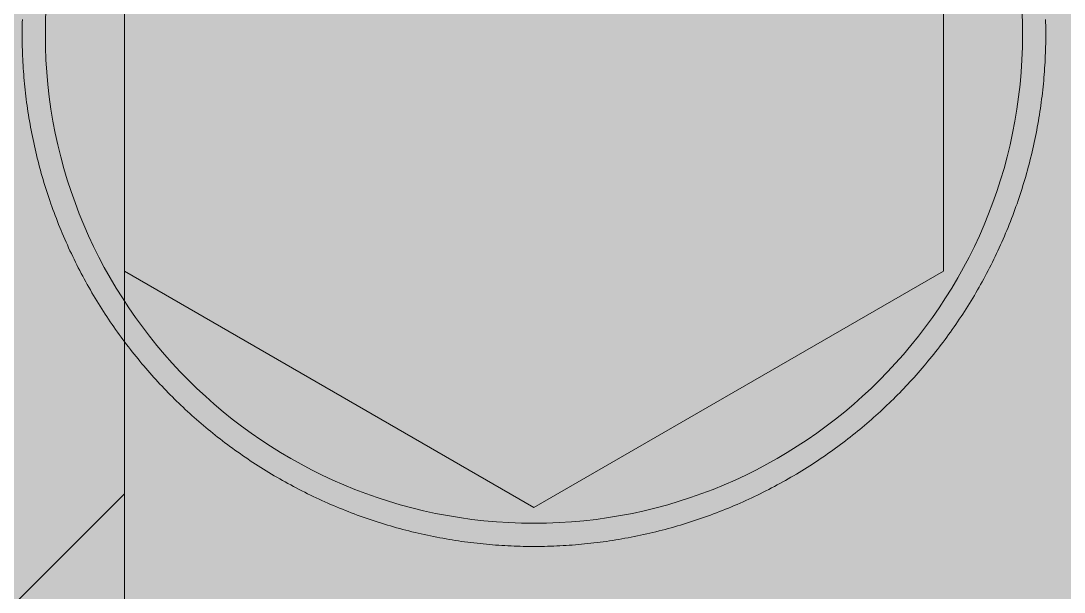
# Model space of a CAD drawing. Header units: millimetres. Extents: x 5622 to 8918, y 2044 to 6634.
# Drawn here: x 8365.06 to 8370.15, y 3713.1 to 3715.89 of the extents above; entities that cross this region are included whole.
import ezdxf

# ---------------------------------------------------------------- set-up
doc = ezdxf.new("R2010")
doc.units = ezdxf.units.MM
doc.linetypes.add('NASCOSTA', pattern=[9.525, 6.35, -3.175])
for name, color, linetype, lineweight in [('F_ARREDI', 7, 'Continuous', 5), ('F_FERRAMENTA', 253, 'Continuous', 5), ('F_MULTI laminato OPACO', 1, 'Continuous', 5), ('F_MULTI laminato OPACO_retino', 1, 'Continuous', 5), ('F_Proiezioni', 253, 'NASCOSTA', 9)]:
    doc.layers.add(name, color=color, linetype=linetype, lineweight=lineweight)

# ---------------------------------------------------------------- blocks, each defined once
blk = doc.blocks.new('PIEDINO_infilare_H.52_prospetto_fronte')
at = {"layer": 'F_FERRAMENTA'}
for p, q in [((-45526.7534, 10916.064), (-45526.7534, 10918.3734)), ((-45522.7534, 10916.064), (-45522.7534, 10918.3734)), ((-45527.2533, 10917.2484), (-45527.253, 10917.2633)), ((-45527.253, 10917.2633), (-45527.2527, 10917.2782)), ((-45527.2527, 10917.2782), (-45527.2523, 10917.2932)), ((-45522.2542, 10917.2782), (-45522.2546, 10917.2932)), ((-45522.2538, 10917.2633), (-45522.2542, 10917.2782)), ((-45522.2536, 10917.2484), (-45522.2538, 10917.2633)), ((-45527.2534, 10917.2336), (-45527.2533, 10917.2484)), ((-45527.2534, 10917.2187), (-45527.2534, 10917.2336)), ((-45527.2534, 10917.2039), (-45527.2534, 10917.2187)), ((-45527.2533, 10917.189), (-45527.2534, 10917.2039)), ((-45522.2535, 10917.2336), (-45522.2536, 10917.2484)), ((-45522.2536, 10917.189), (-45522.2535, 10917.2039)), ((-45522.2534, 10917.2187), (-45522.2535, 10917.2336)), ((-45522.2535, 10917.2039), (-45522.2534, 10917.2187)), ((-45527.253, 10917.1741), (-45527.2533, 10917.189)), ((-45527.2527, 10917.1592), (-45527.253, 10917.1741)), ((-45527.2523, 10917.1443), (-45527.2527, 10917.1592)), ((-45522.2546, 10917.1443), (-45522.2542, 10917.1592)), ((-45522.2542, 10917.1592), (-45522.2538, 10917.1741)), ((-45522.2538, 10917.1741), (-45522.2536, 10917.189)), ((-45527.2518, 10917.1293), (-45527.2523, 10917.1443)), ((-45527.2512, 10917.1143), (-45527.2518, 10917.1293)), ((-45527.2506, 10917.0993), (-45527.2512, 10917.1143)), ((-45522.2563, 10917.0993), (-45522.2556, 10917.1143)), ((-45522.2556, 10917.1143), (-45522.2551, 10917.1293)), ((-45522.2551, 10917.1293), (-45522.2546, 10917.1443)), ((-45527.2498, 10917.0843), (-45527.2506, 10917.0993)), ((-45527.2489, 10917.0693), (-45527.2498, 10917.0843)), ((-45527.248, 10917.0542), (-45527.2489, 10917.0693)), ((-45527.2469, 10917.0392), (-45527.248, 10917.0542)), ((-45522.2599, 10917.0392), (-45522.2589, 10917.0542)), ((-45522.2589, 10917.0542), (-45522.2579, 10917.0693)), ((-45522.2579, 10917.0693), (-45522.2571, 10917.0843)), ((-45522.2571, 10917.0843), (-45522.2563, 10917.0993)), ((-45527.2458, 10917.0241), (-45527.2469, 10917.0392)), ((-45527.2446, 10917.009), (-45527.2458, 10917.0241)), ((-45527.2433, 10916.9939), (-45527.2446, 10917.009)), ((-45522.2636, 10916.9939), (-45522.2623, 10917.009)), ((-45522.2623, 10917.009), (-45522.2611, 10917.0241)), ((-45522.2611, 10917.0241), (-45522.2599, 10917.0392)), ((-45527.2419, 10916.9788), (-45527.2433, 10916.9939)), ((-45527.2403, 10916.9636), (-45527.2419, 10916.9788)), ((-45527.2388, 10916.9485), (-45527.2403, 10916.9636)), ((-45527.2371, 10916.9334), (-45527.2388, 10916.9485)), ((-45522.2698, 10916.9334), (-45522.2681, 10916.9485)), ((-45522.2681, 10916.9485), (-45522.2665, 10916.9636)), ((-45522.2665, 10916.9636), (-45522.265, 10916.9788)), ((-45522.265, 10916.9788), (-45522.2636, 10916.9939)), ((-45527.2353, 10916.9182), (-45527.2371, 10916.9334)), ((-45527.2334, 10916.9031), (-45527.2353, 10916.9182)), ((-45527.2314, 10916.8879), (-45527.2334, 10916.9031)), ((-45522.2755, 10916.8879), (-45522.2735, 10916.9031)), ((-45522.2735, 10916.9031), (-45522.2716, 10916.9182)), ((-45522.2716, 10916.9182), (-45522.2698, 10916.9334)), ((-45527.2294, 10916.8728), (-45527.2314, 10916.8879)), ((-45527.2272, 10916.8576), (-45527.2294, 10916.8728)), ((-45527.2249, 10916.8425), (-45527.2272, 10916.8576)), ((-45522.2819, 10916.8425), (-45522.2797, 10916.8576)), ((-45522.2797, 10916.8576), (-45522.2775, 10916.8728)), ((-45522.2775, 10916.8728), (-45522.2755, 10916.8879)), ((-45527.2226, 10916.8273), (-45527.2249, 10916.8425)), ((-45527.2201, 10916.8122), (-45527.2226, 10916.8273)), ((-45527.2176, 10916.797), (-45527.2201, 10916.8122)), ((-45527.215, 10916.7819), (-45527.2176, 10916.797)), ((-45522.2919, 10916.7819), (-45522.2893, 10916.797)), ((-45522.2893, 10916.797), (-45522.2867, 10916.8122)), ((-45522.2867, 10916.8122), (-45522.2843, 10916.8273)), ((-45522.2843, 10916.8273), (-45522.2819, 10916.8425)), ((-45527.2122, 10916.7667), (-45527.215, 10916.7819)), ((-45527.2094, 10916.7516), (-45527.2122, 10916.7667)), ((-45527.2065, 10916.7365), (-45527.2094, 10916.7516)), ((-45522.3004, 10916.7365), (-45522.2975, 10916.7516)), ((-45522.2975, 10916.7516), (-45522.2946, 10916.7667)), ((-45522.2946, 10916.7667), (-45522.2919, 10916.7819)), ((-45527.2035, 10916.7214), (-45527.2065, 10916.7365)), ((-45527.2003, 10916.7062), (-45527.2035, 10916.7214)), ((-45527.1971, 10916.6912), (-45527.2003, 10916.7062)), ((-45522.3097, 10916.6912), (-45522.3065, 10916.7062)), ((-45522.3065, 10916.7062), (-45522.3034, 10916.7214)), ((-45522.3034, 10916.7214), (-45522.3004, 10916.7365)), ((-45527.1938, 10916.6761), (-45527.1971, 10916.6912)), ((-45527.1904, 10916.661), (-45527.1938, 10916.6761)), ((-45527.1869, 10916.6459), (-45527.1904, 10916.661)), ((-45527.1833, 10916.6309), (-45527.1869, 10916.6459)), ((-45522.3235, 10916.6309), (-45522.32, 10916.6459)), ((-45522.32, 10916.6459), (-45522.3165, 10916.661)), ((-45522.3165, 10916.661), (-45522.3131, 10916.6761)), ((-45522.3131, 10916.6761), (-45522.3097, 10916.6912)), ((-45527.1796, 10916.6159), (-45527.1833, 10916.6309)), ((-45527.1759, 10916.6009), (-45527.1796, 10916.6159)), ((-45527.172, 10916.5859), (-45527.1759, 10916.6009)), ((-45522.3349, 10916.5859), (-45522.331, 10916.6009)), ((-45522.331, 10916.6009), (-45522.3272, 10916.6159)), ((-45522.3272, 10916.6159), (-45522.3235, 10916.6309)), ((-45527.168, 10916.5709), (-45527.172, 10916.5859)), ((-45527.1639, 10916.5559), (-45527.168, 10916.5709)), ((-45527.1598, 10916.541), (-45527.1639, 10916.5559)), ((-45527.1555, 10916.5261), (-45527.1598, 10916.541)), ((-45522.3513, 10916.5261), (-45522.3471, 10916.541)), ((-45522.3471, 10916.541), (-45522.3429, 10916.5559)), ((-45522.3429, 10916.5559), (-45522.3389, 10916.5709)), ((-45522.3389, 10916.5709), (-45522.3349, 10916.5859)), ((-45527.1512, 10916.5112), (-45527.1555, 10916.5261)), ((-45527.1468, 10916.4963), (-45527.1512, 10916.5112)), ((-45527.1422, 10916.4815), (-45527.1468, 10916.4963)), ((-45522.3647, 10916.4815), (-45522.3601, 10916.4963)), ((-45522.3601, 10916.4963), (-45522.3557, 10916.5112)), ((-45522.3557, 10916.5112), (-45522.3513, 10916.5261)), ((-45527.1376, 10916.4667), (-45527.1422, 10916.4815)), ((-45527.1329, 10916.4519), (-45527.1376, 10916.4667)), ((-45527.1281, 10916.4371), (-45527.1329, 10916.4519)), ((-45527.1232, 10916.4224), (-45527.1281, 10916.4371)), ((-45522.3837, 10916.4224), (-45522.3788, 10916.4371)), ((-45522.3788, 10916.4371), (-45522.374, 10916.4519)), ((-45522.374, 10916.4519), (-45522.3693, 10916.4667)), ((-45522.3693, 10916.4667), (-45522.3647, 10916.4815)), ((-45527.1182, 10916.4077), (-45527.1232, 10916.4224)), ((-45527.1131, 10916.393), (-45527.1182, 10916.4077)), ((-45527.108, 10916.3784), (-45527.1131, 10916.393)), ((-45522.3989, 10916.3784), (-45522.3938, 10916.393)), ((-45522.3938, 10916.393), (-45522.3887, 10916.4077)), ((-45522.3887, 10916.4077), (-45522.3837, 10916.4224)), ((-45527.1027, 10916.3638), (-45527.108, 10916.3784)), ((-45527.0973, 10916.3492), (-45527.1027, 10916.3638)), ((-45527.0919, 10916.3347), (-45527.0973, 10916.3492)), ((-45522.415, 10916.3347), (-45522.4095, 10916.3492)), ((-45522.4095, 10916.3492), (-45522.4042, 10916.3638)), ((-45522.4042, 10916.3638), (-45522.3989, 10916.3784)), ((-45527.0864, 10916.3202), (-45527.0919, 10916.3347)), ((-45527.0808, 10916.3057), (-45527.0864, 10916.3202)), ((-45527.0751, 10916.2913), (-45527.0808, 10916.3057)), ((-45527.0693, 10916.2769), (-45527.0751, 10916.2913)), ((-45522.4376, 10916.2769), (-45522.4318, 10916.2913)), ((-45522.4318, 10916.2913), (-45522.4261, 10916.3057)), ((-45522.4261, 10916.3057), (-45522.4205, 10916.3202)), ((-45522.4205, 10916.3202), (-45522.415, 10916.3347)), ((-45527.0634, 10916.2626), (-45527.0693, 10916.2769)), ((-45527.0574, 10916.2483), (-45527.0634, 10916.2626)), ((-45527.0513, 10916.234), (-45527.0574, 10916.2483)), ((-45527.0452, 10916.2198), (-45527.0513, 10916.234)), ((-45522.4617, 10916.2198), (-45522.4555, 10916.234)), ((-45522.4555, 10916.234), (-45522.4495, 10916.2483)), ((-45522.4495, 10916.2483), (-45522.4435, 10916.2626)), ((-45522.4435, 10916.2626), (-45522.4376, 10916.2769)), ((-45527.0389, 10916.2056), (-45527.0452, 10916.2198)), ((-45527.0326, 10916.1914), (-45527.0389, 10916.2056)), ((-45527.0262, 10916.1773), (-45527.0326, 10916.1914)), ((-45522.4807, 10916.1773), (-45522.4743, 10916.1914)), ((-45522.4743, 10916.1914), (-45522.4679, 10916.2056)), ((-45522.4679, 10916.2056), (-45522.4617, 10916.2198)), ((-45527.0197, 10916.1633), (-45527.0262, 10916.1773)), ((-45527.0131, 10916.1493), (-45527.0197, 10916.1633)), ((-45527.0065, 10916.1353), (-45527.0131, 10916.1493)), ((-45526.9997, 10916.1214), (-45527.0065, 10916.1353)), ((-45522.5072, 10916.1214), (-45522.5004, 10916.1353)), ((-45522.5004, 10916.1353), (-45522.4938, 10916.1493)), ((-45522.4938, 10916.1493), (-45522.4872, 10916.1633)), ((-45522.4872, 10916.1633), (-45522.4807, 10916.1773)), ((-45526.9929, 10916.1075), (-45526.9997, 10916.1214)), ((-45526.986, 10916.0937), (-45526.9929, 10916.1075)), ((-45526.979, 10916.0799), (-45526.986, 10916.0937)), ((-45522.5279, 10916.0799), (-45522.5209, 10916.0937)), ((-45522.5209, 10916.0937), (-45522.514, 10916.1075)), ((-45522.514, 10916.1075), (-45522.5072, 10916.1214)), ((-45526.9719, 10916.0662), (-45526.979, 10916.0799)), ((-45526.9647, 10916.0525), (-45526.9719, 10916.0662)), ((-45526.9575, 10916.0389), (-45526.9647, 10916.0525)), ((-45526.9502, 10916.0253), (-45526.9575, 10916.0389)), ((-45524.7534, 10914.9093), (-45526.7534, 10916.064)), ((-45524.7534, 10914.9093), (-45522.7534, 10916.064)), ((-45522.5567, 10916.0253), (-45522.5494, 10916.0389)), ((-45522.5494, 10916.0389), (-45522.5421, 10916.0525)), ((-45522.5421, 10916.0525), (-45522.535, 10916.0662)), ((-45522.535, 10916.0662), (-45522.5279, 10916.0799)), ((-45526.9428, 10916.0118), (-45526.9502, 10916.0253)), ((-45526.9353, 10915.9984), (-45526.9428, 10916.0118)), ((-45526.9278, 10915.9849), (-45526.9353, 10915.9984)), ((-45526.9201, 10915.9716), (-45526.9278, 10915.9849)), ((-45522.5868, 10915.9716), (-45522.5791, 10915.9849)), ((-45522.5791, 10915.9849), (-45522.5716, 10915.9984)), ((-45522.5716, 10915.9984), (-45522.5641, 10916.0118)), ((-45522.5641, 10916.0118), (-45522.5567, 10916.0253)), ((-45526.9124, 10915.9583), (-45526.9201, 10915.9716)), ((-45526.9046, 10915.945), (-45526.9124, 10915.9583)), ((-45526.8968, 10915.9319), (-45526.9046, 10915.945)), ((-45526.8888, 10915.9187), (-45526.8968, 10915.9319)), ((-45522.618, 10915.9187), (-45522.6101, 10915.9319)), ((-45522.6101, 10915.9319), (-45522.6022, 10915.945)), ((-45522.6022, 10915.945), (-45522.5945, 10915.9583)), ((-45522.5945, 10915.9583), (-45522.5868, 10915.9716)), ((-45526.8808, 10915.9057), (-45526.8888, 10915.9187)), ((-45526.8728, 10915.8927), (-45526.8808, 10915.9057)), ((-45526.8646, 10915.8797), (-45526.8728, 10915.8927)), ((-45526.8564, 10915.8668), (-45526.8646, 10915.8797)), ((-45522.6505, 10915.8668), (-45522.6423, 10915.8797)), ((-45522.6423, 10915.8797), (-45522.6341, 10915.8927)), ((-45522.6341, 10915.8927), (-45522.626, 10915.9057)), ((-45522.626, 10915.9057), (-45522.618, 10915.9187)), ((-45526.8481, 10915.854), (-45526.8564, 10915.8668)), ((-45526.8397, 10915.8412), (-45526.8481, 10915.854)), ((-45526.8313, 10915.8285), (-45526.8397, 10915.8412)), ((-45526.8228, 10915.8159), (-45526.8313, 10915.8285)), ((-45522.6841, 10915.8159), (-45522.6756, 10915.8285)), ((-45522.6756, 10915.8285), (-45522.6672, 10915.8412)), ((-45522.6672, 10915.8412), (-45522.6588, 10915.854)), ((-45522.6588, 10915.854), (-45522.6505, 10915.8668)), ((-45526.8142, 10915.8034), (-45526.8228, 10915.8159)), ((-45526.8056, 10915.7909), (-45526.8142, 10915.8034)), ((-45526.7968, 10915.7784), (-45526.8056, 10915.7909)), ((-45526.7881, 10915.7661), (-45526.7968, 10915.7784)), ((-45522.7188, 10915.7661), (-45522.71, 10915.7784)), ((-45522.71, 10915.7784), (-45522.7013, 10915.7909)), ((-45522.7013, 10915.7909), (-45522.6927, 10915.8034)), ((-45522.6927, 10915.8034), (-45522.6841, 10915.8159)), ((-45526.7792, 10915.7538), (-45526.7881, 10915.7661)), ((-45526.7703, 10915.7415), (-45526.7792, 10915.7538)), ((-45526.7614, 10915.7294), (-45526.7703, 10915.7415)), ((-45526.7523, 10915.7173), (-45526.7614, 10915.7294)), ((-45522.7546, 10915.7173), (-45522.7455, 10915.7294)), ((-45522.7455, 10915.7294), (-45522.7366, 10915.7415)), ((-45522.7366, 10915.7415), (-45522.7277, 10915.7538)), ((-45522.7277, 10915.7538), (-45522.7188, 10915.7661)), ((-45526.7432, 10915.7052), (-45526.7523, 10915.7173)), ((-45526.7341, 10915.6933), (-45526.7432, 10915.7052)), ((-45526.7249, 10915.6814), (-45526.7341, 10915.6933)), ((-45526.7156, 10915.6696), (-45526.7249, 10915.6814)), ((-45522.7913, 10915.6696), (-45522.782, 10915.6814)), ((-45522.782, 10915.6814), (-45522.7728, 10915.6933)), ((-45522.7728, 10915.6933), (-45522.7637, 10915.7052)), ((-45522.7637, 10915.7052), (-45522.7546, 10915.7173)), ((-45526.7063, 10915.6579), (-45526.7156, 10915.6696)), ((-45526.6969, 10915.6462), (-45526.7063, 10915.6579)), ((-45526.6874, 10915.6346), (-45526.6969, 10915.6462)), ((-45526.6779, 10915.6231), (-45526.6874, 10915.6346)), ((-45526.6684, 10915.6116), (-45526.6779, 10915.6231)), ((-45522.8385, 10915.6116), (-45522.8289, 10915.6231)), ((-45522.8289, 10915.6231), (-45522.8194, 10915.6346)), ((-45522.8194, 10915.6346), (-45522.81, 10915.6462)), ((-45522.81, 10915.6462), (-45522.8006, 10915.6579)), ((-45522.8006, 10915.6579), (-45522.7913, 10915.6696)), ((-45526.6588, 10915.6003), (-45526.6684, 10915.6116)), ((-45526.6491, 10915.589), (-45526.6588, 10915.6003)), ((-45526.6394, 10915.5777), (-45526.6491, 10915.589)), ((-45526.6297, 10915.5666), (-45526.6394, 10915.5777)), ((-45522.8772, 10915.5666), (-45522.8674, 10915.5777)), ((-45522.8674, 10915.5777), (-45522.8577, 10915.589)), ((-45522.8577, 10915.589), (-45522.8481, 10915.6003)), ((-45522.8481, 10915.6003), (-45522.8385, 10915.6116)), ((-45526.6199, 10915.5555), (-45526.6297, 10915.5666)), ((-45526.61, 10915.5445), (-45526.6199, 10915.5555)), ((-45526.6002, 10915.5336), (-45526.61, 10915.5445)), ((-45526.5902, 10915.5228), (-45526.6002, 10915.5336)), ((-45526.5802, 10915.512), (-45526.5902, 10915.5228)), ((-45522.9267, 10915.512), (-45522.9167, 10915.5228)), ((-45522.9167, 10915.5228), (-45522.9067, 10915.5336)), ((-45522.9067, 10915.5336), (-45522.8968, 10915.5445)), ((-45522.8968, 10915.5445), (-45522.887, 10915.5555)), ((-45522.887, 10915.5555), (-45522.8772, 10915.5666)), ((-45526.5702, 10915.5014), (-45526.5802, 10915.512)), ((-45526.5601, 10915.4908), (-45526.5702, 10915.5014)), ((-45526.55, 10915.4802), (-45526.5601, 10915.4908)), ((-45526.5399, 10915.4698), (-45526.55, 10915.4802)), ((-45526.5297, 10915.4595), (-45526.5399, 10915.4698)), ((-45522.9772, 10915.4595), (-45522.967, 10915.4698)), ((-45522.967, 10915.4698), (-45522.9569, 10915.4802)), ((-45522.9569, 10915.4802), (-45522.9467, 10915.4908)), ((-45522.9467, 10915.4908), (-45522.9367, 10915.5014)), ((-45522.9367, 10915.5014), (-45522.9267, 10915.512)), ((-45526.5194, 10915.4492), (-45526.5297, 10915.4595)), ((-45526.5091, 10915.439), (-45526.5194, 10915.4492)), ((-45526.4988, 10915.4288), (-45526.5091, 10915.439)), ((-45526.4883, 10915.4186), (-45526.4988, 10915.4288)), ((-45526.4778, 10915.4085), (-45526.4883, 10915.4186)), ((-45523.0291, 10915.4085), (-45523.0186, 10915.4186)), ((-45523.0186, 10915.4186), (-45523.0081, 10915.4288)), ((-45523.0081, 10915.4288), (-45522.9977, 10915.439)), ((-45522.9977, 10915.439), (-45522.9874, 10915.4492)), ((-45522.9874, 10915.4492), (-45522.9772, 10915.4595)), ((-45526.4671, 10915.3985), (-45526.4778, 10915.4085)), ((-45526.4564, 10915.3885), (-45526.4671, 10915.3985)), ((-45526.4456, 10915.3785), (-45526.4564, 10915.3885)), ((-45526.4348, 10915.3686), (-45526.4456, 10915.3785)), ((-45526.4238, 10915.3587), (-45526.4348, 10915.3686)), ((-45523.0831, 10915.3587), (-45523.0721, 10915.3686)), ((-45523.0721, 10915.3686), (-45523.0613, 10915.3785)), ((-45523.0613, 10915.3785), (-45523.0505, 10915.3885)), ((-45523.0505, 10915.3885), (-45523.0398, 10915.3985)), ((-45523.0398, 10915.3985), (-45523.0291, 10915.4085)), ((-45526.4128, 10915.3489), (-45526.4238, 10915.3587)), ((-45526.4017, 10915.3391), (-45526.4128, 10915.3489)), ((-45526.3905, 10915.3293), (-45526.4017, 10915.3391)), ((-45526.3793, 10915.3196), (-45526.3905, 10915.3293)), ((-45526.3679, 10915.31), (-45526.3793, 10915.3196)), ((-45523.1389, 10915.31), (-45523.1276, 10915.3196)), ((-45523.1276, 10915.3196), (-45523.1164, 10915.3293)), ((-45523.1164, 10915.3293), (-45523.1052, 10915.3391)), ((-45523.1052, 10915.3391), (-45523.0941, 10915.3489)), ((-45523.0941, 10915.3489), (-45523.0831, 10915.3587)), ((-45526.3565, 10915.3004), (-45526.3679, 10915.31)), ((-45526.345, 10915.2909), (-45526.3565, 10915.3004)), ((-45526.3335, 10915.2814), (-45526.345, 10915.2909)), ((-45526.3219, 10915.272), (-45526.3335, 10915.2814)), ((-45526.3102, 10915.2626), (-45526.3219, 10915.272)), ((-45523.1967, 10915.2626), (-45523.185, 10915.272)), ((-45523.185, 10915.272), (-45523.1734, 10915.2814)), ((-45523.1734, 10915.2814), (-45523.1618, 10915.2909)), ((-45523.1618, 10915.2909), (-45523.1504, 10915.3004)), ((-45523.1504, 10915.3004), (-45523.1389, 10915.31)), ((-45526.2984, 10915.2533), (-45526.3102, 10915.2626)), ((-45526.2865, 10915.244), (-45526.2984, 10915.2533)), ((-45526.2746, 10915.2348), (-45526.2865, 10915.244)), ((-45526.2626, 10915.2257), (-45526.2746, 10915.2348)), ((-45526.2506, 10915.2166), (-45526.2626, 10915.2257)), ((-45526.2384, 10915.2076), (-45526.2506, 10915.2166)), ((-45523.2685, 10915.2076), (-45523.2563, 10915.2166)), ((-45523.2563, 10915.2166), (-45523.2443, 10915.2257)), ((-45523.2443, 10915.2257), (-45523.2323, 10915.2348)), ((-45523.2323, 10915.2348), (-45523.2203, 10915.244)), ((-45523.2203, 10915.244), (-45523.2085, 10915.2533)), ((-45523.2085, 10915.2533), (-45523.1967, 10915.2626)), ((-45526.2262, 10915.1986), (-45526.2384, 10915.2076)), ((-45526.214, 10915.1897), (-45526.2262, 10915.1986)), ((-45526.2016, 10915.1809), (-45526.214, 10915.1897)), ((-45526.1892, 10915.1721), (-45526.2016, 10915.1809)), ((-45526.1767, 10915.1634), (-45526.1892, 10915.1721)), ((-45526.1642, 10915.1548), (-45526.1767, 10915.1634)), ((-45523.3427, 10915.1548), (-45523.3301, 10915.1634)), ((-45523.3301, 10915.1634), (-45523.3177, 10915.1721)), ((-45523.3177, 10915.1721), (-45523.3053, 10915.1809)), ((-45523.3053, 10915.1809), (-45523.2929, 10915.1897)), ((-45523.2929, 10915.1897), (-45523.2807, 10915.1986)), ((-45523.2807, 10915.1986), (-45523.2685, 10915.2076)), ((-45526.1516, 10915.1462), (-45526.1642, 10915.1548)), ((-45526.1389, 10915.1377), (-45526.1516, 10915.1462)), ((-45526.1262, 10915.1293), (-45526.1389, 10915.1377)), ((-45526.1134, 10915.121), (-45526.1262, 10915.1293)), ((-45526.1005, 10915.1127), (-45526.1134, 10915.121)), ((-45526.0876, 10915.1045), (-45526.1005, 10915.1127)), ((-45523.4193, 10915.1045), (-45523.4064, 10915.1127)), ((-45523.4064, 10915.1127), (-45523.3935, 10915.121)), ((-45523.3935, 10915.121), (-45523.3807, 10915.1293)), ((-45523.3807, 10915.1293), (-45523.368, 10915.1377)), ((-45523.368, 10915.1377), (-45523.3553, 10915.1462)), ((-45523.3553, 10915.1462), (-45523.3427, 10915.1548)), ((-45526.0746, 10915.0963), (-45526.0876, 10915.1045)), ((-45526.0615, 10915.0883), (-45526.0746, 10915.0963)), ((-45526.0484, 10915.0803), (-45526.0615, 10915.0883)), ((-45526.0353, 10915.0724), (-45526.0484, 10915.0803)), ((-45526.022, 10915.0645), (-45526.0353, 10915.0724)), ((-45526.0087, 10915.0568), (-45526.022, 10915.0645)), ((-45523.4981, 10915.0568), (-45523.4849, 10915.0645)), ((-45523.4849, 10915.0645), (-45523.4716, 10915.0724)), ((-45523.4716, 10915.0724), (-45523.4585, 10915.0803)), ((-45523.4585, 10915.0803), (-45523.4453, 10915.0883)), ((-45523.4453, 10915.0883), (-45523.4323, 10915.0963)), ((-45523.4323, 10915.0963), (-45523.4193, 10915.1045)), ((-45525.9954, 10915.0491), (-45526.0087, 10915.0568)), ((-45525.982, 10915.0415), (-45525.9954, 10915.0491)), ((-45525.9685, 10915.0339), (-45525.982, 10915.0415)), ((-45525.955, 10915.0265), (-45525.9685, 10915.0339)), ((-45525.9415, 10915.0191), (-45525.955, 10915.0265)), ((-45525.9279, 10915.0118), (-45525.9415, 10915.0191)), ((-45525.9142, 10915.0046), (-45525.9279, 10915.0118)), ((-45523.5927, 10915.0046), (-45523.579, 10915.0118)), ((-45523.579, 10915.0118), (-45523.5654, 10915.0191)), ((-45523.5654, 10915.0191), (-45523.5518, 10915.0265)), ((-45523.5518, 10915.0265), (-45523.5383, 10915.0339)), ((-45523.5383, 10915.0339), (-45523.5249, 10915.0415)), ((-45523.5249, 10915.0415), (-45523.5115, 10915.0491)), ((-45523.5115, 10915.0491), (-45523.4981, 10915.0568)), ((-45525.9005, 10914.9974), (-45525.9142, 10915.0046)), ((-45525.8867, 10914.9904), (-45525.9005, 10914.9974)), ((-45525.8729, 10914.9834), (-45525.8867, 10914.9904)), ((-45525.859, 10914.9765), (-45525.8729, 10914.9834)), ((-45525.8451, 10914.9697), (-45525.859, 10914.9765)), ((-45525.8311, 10914.963), (-45525.8451, 10914.9697)), ((-45525.8171, 10914.9563), (-45525.8311, 10914.963)), ((-45523.6898, 10914.9563), (-45523.6757, 10914.963)), ((-45523.6757, 10914.963), (-45523.6618, 10914.9697)), ((-45523.6618, 10914.9697), (-45523.6479, 10914.9765)), ((-45523.6479, 10914.9765), (-45523.634, 10914.9834)), ((-45523.634, 10914.9834), (-45523.6202, 10914.9904)), ((-45523.6202, 10914.9904), (-45523.6064, 10914.9974)), ((-45523.6064, 10914.9974), (-45523.5927, 10915.0046)), ((-45525.8031, 10914.9498), (-45525.8171, 10914.9563)), ((-45525.789, 10914.9433), (-45525.8031, 10914.9498)), ((-45525.7748, 10914.9369), (-45525.789, 10914.9433)), ((-45525.7606, 10914.9306), (-45525.7748, 10914.9369)), ((-45525.7464, 10914.9244), (-45525.7606, 10914.9306)), ((-45525.7321, 10914.9183), (-45525.7464, 10914.9244)), ((-45525.7178, 10914.9122), (-45525.7321, 10914.9183)), ((-45525.7035, 10914.9063), (-45525.7178, 10914.9122)), ((-45523.8034, 10914.9063), (-45523.789, 10914.9122)), ((-45523.789, 10914.9122), (-45523.7747, 10914.9183)), ((-45523.7747, 10914.9183), (-45523.7605, 10914.9244)), ((-45523.7605, 10914.9244), (-45523.7462, 10914.9306)), ((-45523.7462, 10914.9306), (-45523.732, 10914.9369)), ((-45523.732, 10914.9369), (-45523.7179, 10914.9433)), ((-45523.7179, 10914.9433), (-45523.7038, 10914.9498)), ((-45523.7038, 10914.9498), (-45523.6898, 10914.9563)), ((-45525.6891, 10914.9004), (-45525.7035, 10914.9063)), ((-45525.6747, 10914.8946), (-45525.6891, 10914.9004)), ((-45525.6602, 10914.889), (-45525.6747, 10914.8946)), ((-45525.6457, 10914.8834), (-45525.6602, 10914.889)), ((-45525.6311, 10914.8779), (-45525.6457, 10914.8834)), ((-45525.6166, 10914.8725), (-45525.6311, 10914.8779)), ((-45525.602, 10914.8671), (-45525.6166, 10914.8725)), ((-45525.5873, 10914.8619), (-45525.602, 10914.8671)), ((-45525.5726, 10914.8568), (-45525.5873, 10914.8619)), ((-45523.9342, 10914.8568), (-45523.9196, 10914.8619)), ((-45523.9196, 10914.8619), (-45523.9049, 10914.8671)), ((-45523.9049, 10914.8671), (-45523.8903, 10914.8725)), ((-45523.8903, 10914.8725), (-45523.8757, 10914.8779)), ((-45523.8757, 10914.8779), (-45523.8612, 10914.8834)), ((-45523.8612, 10914.8834), (-45523.8467, 10914.889)), ((-45523.8467, 10914.889), (-45523.8322, 10914.8946)), ((-45523.8322, 10914.8946), (-45523.8178, 10914.9004)), ((-45523.8178, 10914.9004), (-45523.8034, 10914.9063)), ((-45525.5579, 10914.8517), (-45525.5726, 10914.8568)), ((-45525.5432, 10914.8468), (-45525.5579, 10914.8517)), ((-45525.5284, 10914.8419), (-45525.5432, 10914.8468)), ((-45525.5136, 10914.8371), (-45525.5284, 10914.8419)), ((-45525.4988, 10914.8325), (-45525.5136, 10914.8371)), ((-45525.4839, 10914.8279), (-45525.4988, 10914.8325)), ((-45525.4691, 10914.8234), (-45525.4839, 10914.8279)), ((-45525.4542, 10914.819), (-45525.4691, 10914.8234)), ((-45525.4392, 10914.8147), (-45525.4542, 10914.819)), ((-45525.4243, 10914.8104), (-45525.4392, 10914.8147)), ((-45525.4093, 10914.8063), (-45525.4243, 10914.8104)), ((-45525.3943, 10914.8023), (-45525.4093, 10914.8063)), ((-45524.1125, 10914.8023), (-45524.0975, 10914.8063)), ((-45524.0975, 10914.8063), (-45524.0826, 10914.8104)), ((-45524.0826, 10914.8104), (-45524.0676, 10914.8147)), ((-45524.0676, 10914.8147), (-45524.0527, 10914.819)), ((-45524.0527, 10914.819), (-45524.0378, 10914.8234)), ((-45524.0378, 10914.8234), (-45524.0229, 10914.8279)), ((-45524.0229, 10914.8279), (-45524.0081, 10914.8325)), ((-45524.0081, 10914.8325), (-45523.9933, 10914.8371)), ((-45523.9933, 10914.8371), (-45523.9785, 10914.8419)), ((-45523.9785, 10914.8419), (-45523.9637, 10914.8468)), ((-45523.9637, 10914.8468), (-45523.949, 10914.8517)), ((-45523.949, 10914.8517), (-45523.9342, 10914.8568)), ((-45525.3793, 10914.7984), (-45525.3943, 10914.8023)), ((-45525.3643, 10914.7945), (-45525.3793, 10914.7984)), ((-45525.3493, 10914.7908), (-45525.3643, 10914.7945)), ((-45525.3342, 10914.7871), (-45525.3493, 10914.7908)), ((-45525.3192, 10914.7836), (-45525.3342, 10914.7871)), ((-45525.3041, 10914.7801), (-45525.3192, 10914.7836)), ((-45525.289, 10914.7768), (-45525.3041, 10914.7801)), ((-45525.2739, 10914.7735), (-45525.289, 10914.7768)), ((-45525.2587, 10914.7703), (-45525.2739, 10914.7735)), ((-45525.2436, 10914.7672), (-45525.2587, 10914.7703)), ((-45525.2285, 10914.7643), (-45525.2436, 10914.7672)), ((-45525.2133, 10914.7614), (-45525.2285, 10914.7643)), ((-45525.1982, 10914.7586), (-45525.2133, 10914.7614)), ((-45525.183, 10914.7559), (-45525.1982, 10914.7586)), ((-45525.1678, 10914.7533), (-45525.183, 10914.7559)), ((-45524.339, 10914.7533), (-45524.3239, 10914.7559)), ((-45524.3239, 10914.7559), (-45524.3087, 10914.7586)), ((-45524.3087, 10914.7586), (-45524.2936, 10914.7614)), ((-45524.2936, 10914.7614), (-45524.2784, 10914.7643)), ((-45524.2784, 10914.7643), (-45524.2633, 10914.7672)), ((-45524.2633, 10914.7672), (-45524.2481, 10914.7703)), ((-45524.2481, 10914.7703), (-45524.233, 10914.7735)), ((-45524.233, 10914.7735), (-45524.2179, 10914.7768)), ((-45524.2179, 10914.7768), (-45524.2028, 10914.7801)), ((-45524.2028, 10914.7801), (-45524.1877, 10914.7836)), ((-45524.1877, 10914.7836), (-45524.1727, 10914.7871)), ((-45524.1727, 10914.7871), (-45524.1576, 10914.7908)), ((-45524.1576, 10914.7908), (-45524.1426, 10914.7945)), ((-45524.1426, 10914.7945), (-45524.1275, 10914.7984)), ((-45524.1275, 10914.7984), (-45524.1125, 10914.8023)), ((-45525.1527, 10914.7508), (-45525.1678, 10914.7533)), ((-45525.1375, 10914.7484), (-45525.1527, 10914.7508)), ((-45525.1223, 10914.7461), (-45525.1375, 10914.7484)), ((-45525.1072, 10914.7439), (-45525.1223, 10914.7461)), ((-45525.092, 10914.7418), (-45525.1072, 10914.7439)), ((-45525.0768, 10914.7398), (-45525.092, 10914.7418)), ((-45525.0616, 10914.7378), (-45525.0768, 10914.7398)), ((-45525.0465, 10914.736), (-45525.0616, 10914.7378)), ((-45525.0313, 10914.7343), (-45525.0465, 10914.736)), ((-45525.0162, 10914.7326), (-45525.0313, 10914.7343)), ((-45525.001, 10914.7311), (-45525.0162, 10914.7326)), ((-45524.9859, 10914.7296), (-45525.001, 10914.7311)), ((-45524.9708, 10914.7282), (-45524.9859, 10914.7296)), ((-45524.9557, 10914.727), (-45524.9708, 10914.7282)), ((-45524.9406, 10914.7258), (-45524.9557, 10914.727)), ((-45524.9255, 10914.7247), (-45524.9406, 10914.7258)), ((-45524.9105, 10914.7237), (-45524.9255, 10914.7247)), ((-45524.8954, 10914.7228), (-45524.9105, 10914.7237)), ((-45524.8804, 10914.722), (-45524.8954, 10914.7228)), ((-45524.8654, 10914.7212), (-45524.8804, 10914.722)), ((-45524.8504, 10914.7206), (-45524.8654, 10914.7212)), ((-45524.8354, 10914.7201), (-45524.8504, 10914.7206)), ((-45524.8204, 10914.7196), (-45524.8354, 10914.7201)), ((-45524.8055, 10914.7193), (-45524.8204, 10914.7196)), ((-45524.7906, 10914.719), (-45524.8055, 10914.7193)), ((-45524.7757, 10914.7188), (-45524.7906, 10914.719)), ((-45524.7609, 10914.7187), (-45524.7757, 10914.7188)), ((-45524.7609, 10914.7187), (-45524.746, 10914.7187)), ((-45524.746, 10914.7187), (-45524.7312, 10914.7188)), ((-45524.7312, 10914.7188), (-45524.7163, 10914.719)), ((-45524.7163, 10914.719), (-45524.7014, 10914.7193)), ((-45524.7014, 10914.7193), (-45524.6865, 10914.7196)), ((-45524.6865, 10914.7196), (-45524.6715, 10914.7201)), ((-45524.6715, 10914.7201), (-45524.6565, 10914.7206)), ((-45524.6565, 10914.7206), (-45524.6415, 10914.7212)), ((-45524.6415, 10914.7212), (-45524.6265, 10914.722)), ((-45524.6265, 10914.722), (-45524.6115, 10914.7228)), ((-45524.6115, 10914.7228), (-45524.5964, 10914.7237)), ((-45524.5964, 10914.7237), (-45524.5814, 10914.7247)), ((-45524.5814, 10914.7247), (-45524.5663, 10914.7258)), ((-45524.5663, 10914.7258), (-45524.5512, 10914.727)), ((-45524.5512, 10914.727), (-45524.5361, 10914.7282)), ((-45524.5361, 10914.7282), (-45524.521, 10914.7296)), ((-45524.521, 10914.7296), (-45524.5058, 10914.7311)), ((-45524.5058, 10914.7311), (-45524.4907, 10914.7326)), ((-45524.4907, 10914.7326), (-45524.4755, 10914.7343)), ((-45524.4755, 10914.7343), (-45524.4604, 10914.736)), ((-45524.4604, 10914.736), (-45524.4452, 10914.7378)), ((-45524.4452, 10914.7378), (-45524.4301, 10914.7398)), ((-45524.4301, 10914.7398), (-45524.4149, 10914.7418)), ((-45524.4149, 10914.7418), (-45524.3997, 10914.7439)), ((-45524.3997, 10914.7439), (-45524.3846, 10914.7461)), ((-45524.3846, 10914.7461), (-45524.3694, 10914.7484)), ((-45524.3694, 10914.7484), (-45524.3542, 10914.7508)), ((-45524.3542, 10914.7508), (-45524.339, 10914.7533))]:
    blk.add_line(p, q, dxfattribs=at)
blk.add_circle((-45524.7534, 10917.2187), 2.3866, dxfattribs=at)
blk = doc.blocks.new("LIBRERIA_ingresso-living_sez._B.B'")
at = {"layer": 'F_MULTI laminato OPACO_retino', "true_color": 0x636466}
h = blk.add_hatch(color=251, dxfattribs=at)
h.dxf.hatch_style = 1
h.paths.add_polyline_path([(41313.1315, 11071.1262), (41913.1315, 11071.1262), (41913.1315, 13145.6262), (41313.1315, 13145.6262)])
at = {"layer": 'F_MULTI laminato OPACO_retino', "true_color": 0x939598}
h = blk.add_hatch(color=252, dxfattribs=at)
h.dxf.hatch_style = 1
h.paths.add_polyline_path([(41313.1315, 13145.6262), (41613.1315, 13145.6262), (41613.1315, 11071.1262), (41313.1315, 11071.1262)])
at = {"layer": 'F_Proiezioni', "color": 1}
blk.add_lwpolyline([(41343.1315, 11145.6259), (41361.1315, 11145.6259), (41361.1315, 11071.1259), (41343.1315, 11071.1259)], close=True, dxfattribs=at)
at = {"color": 4}
blk.add_blockref('PIEDINO_infilare_H.52_prospetto_fronte', (86887.885, 205.9075), dxfattribs=at)

msp = doc.modelspace()

# ---------------------------------------------------------------- hatches: boundary and pattern name
at = {"layer": 'F_MULTI laminato OPACO_retino', "true_color": 0xc7c8ca}
h = msp.add_hatch(color=9, dxfattribs=at)
h.dxf.hatch_style = 1
h.paths.add_polyline_path([(8347.5628, 3738.3265), (8365.5628, 3738.3265), (8365.5628, 3663.8265), (8347.5628, 3663.8265)])
at = {"layer": 'F_MULTI laminato OPACO_retino', "true_color": 0x636466}
h = msp.add_hatch(dxfattribs=at)
h.set_pattern_fill('ANSI31', color=251)
h.set_pattern_definition([(45, (75583.9426, -7407.2998), (-2.24506403, 2.24506403), [])])
h.paths.add_polyline_path([(8347.5628, 3738.3265), (8365.5628, 3738.3265), (8365.5628, 3663.8265), (8347.5628, 3663.8265)])

# ---------------------------------------------------------------- linework, layer by layer
at = {"layer": 'F_MULTI laminato OPACO', "color": 3}
msp.add_lwpolyline([(8347.5628, 3738.3265), (8365.5628, 3738.3265), (8365.5628, 3663.8265), (8347.5628, 3663.8265)], close=True, dxfattribs=at)

# ---------------------------------------------------------------- block references
at = {"layer": 'F_ARREDI'}
msp.add_blockref("LIBRERIA_ingresso-living_sez._B.B'", (-32995.5688, -7407.2995), dxfattribs=at)

doc.saveas('drawing.dxf')
